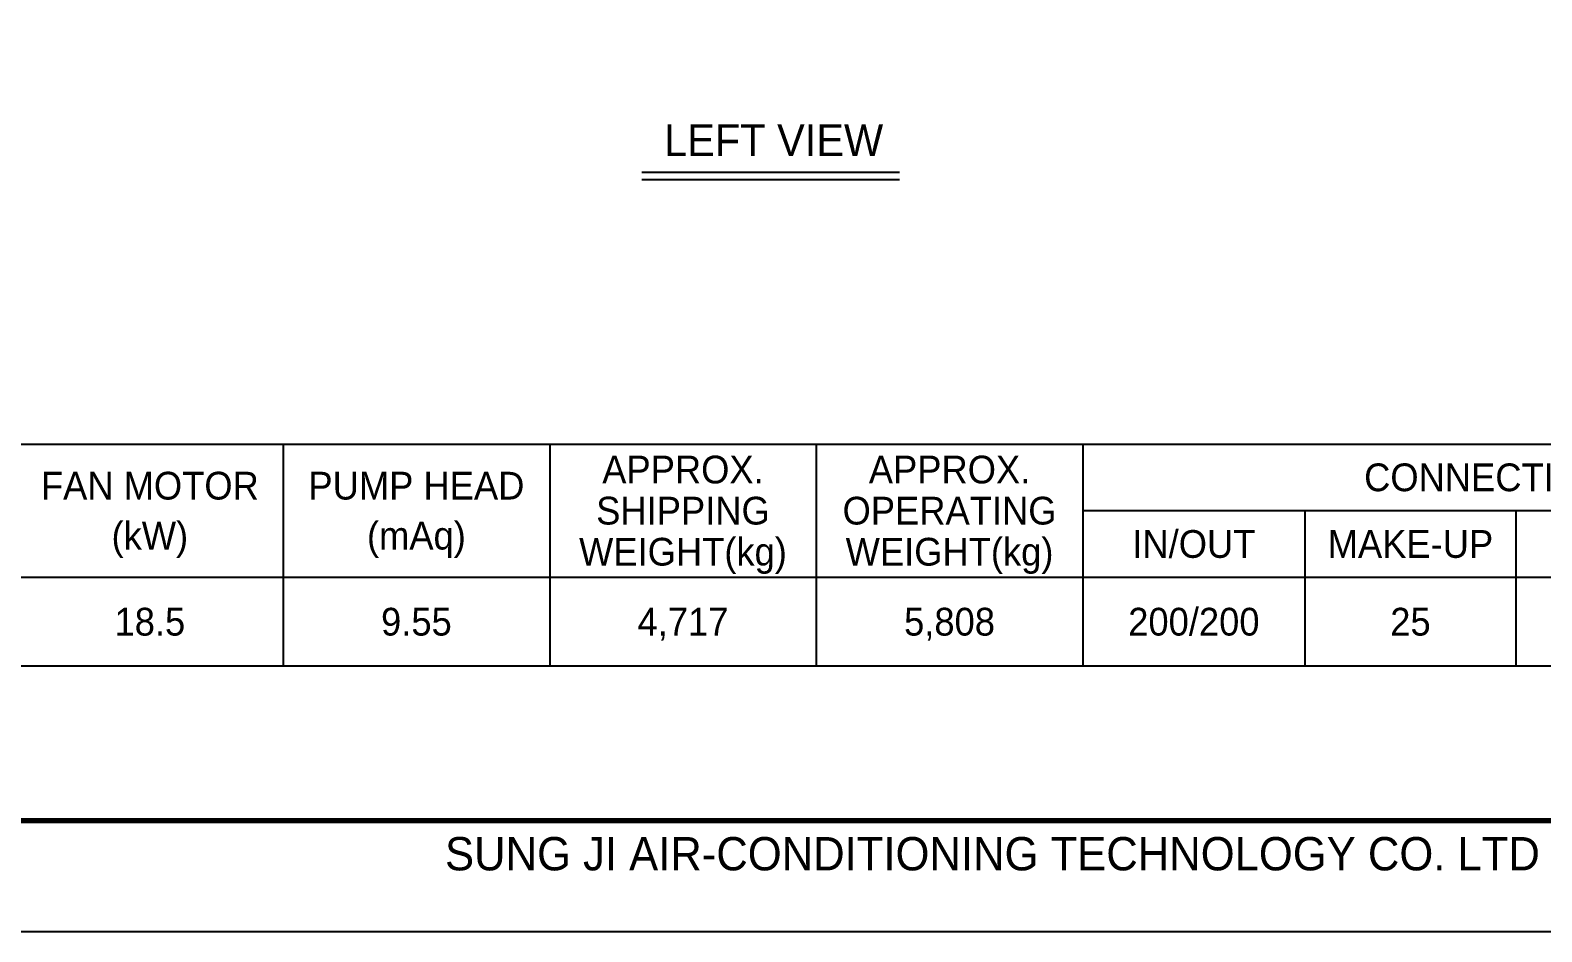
# Model space of a CAD drawing. Header units: millimetres. Extents: x -662982 to 31426, y -140792 to 22681.
# Drawn here: x 9870 to 19397, y 1886 to 7569 of the extents above; entities that cross this region are included whole.
import ezdxf
from ezdxf.enums import TextEntityAlignment as Align

# ---------------------------------------------------------------- set-up
doc = ezdxf.new("R2010")
doc.units = ezdxf.units.MM
for name, color, linetype in [('냉각탑_box', 1, 'Continuous'), ('냉각탑_form', 1, 'Continuous'), ('냉각탑_text', 3, 'Continuous')]:
    doc.layers.add(name, color=color, linetype=linetype)
doc.styles.add('돋움', font='Dotum.ttf')

msp = doc.modelspace()

# ---------------------------------------------------------------- linework, layer by layer
at = {"layer": 'Defpoints'}
msp.add_lwpolyline([(2019.2, 22681.2), (31426.4, 22681.2), (31426.4, 1886.1), (2019.2, 1886.1)], close=True, dxfattribs=at)
at = {"layer": '냉각탑_box'}
for p, q in [((13725.4, 6673.6), (15348.8, 6673.6)), ((13725.4, 6626.9), (15348.8, 6626.9)), ((11463.9, 4960.6), (11463.9, 3560.6)), ((13143.9, 4960.6), (13143.9, 3560.6)), ((14823.9, 4960.6), (14823.9, 3560.6)), ((16503.9, 4960.6), (16503.9, 3560.6)), ((16503.9, 4540.6), (21893.9, 4540.6)), ((17903.9, 4540.6), (17903.9, 3560.6)), ((19233.9, 4540.6), (19233.9, 3560.6)), ((6843.9, 4120.6), (21893.9, 4120.6))]:
    msp.add_line(p, q, dxfattribs=at)
msp.add_lwpolyline([(6843.9, 4960.6), (21893.9, 4960.6), (21893.9, 3560.6), (6843.9, 3560.6)], close=True, dxfattribs=at)
at = {"layer": '냉각탑_form', "const_width": 35}
msp.add_lwpolyline([(2719.4, 21981), (2719.4, 2586.2), (30726.2, 2586.2), (30726.2, 21981)], close=True, dxfattribs=at)

# ---------------------------------------------------------------- texts
at = {"layer": '냉각탑_form', "style": '돋움'}
msp.add_text('SUNG JI AIR-CONDITIONING TECHNOLOGY CO. LTD', height=210.051, dxfattribs=at).set_placement((12484.1, 2273.1))
at = {"layer": '냉각탑_text', "style": '돋움'}
for s, height, p in [('LEFT VIEW', 199.97, (14555.3, 6875.8)), ('APPROX.', 175, (13983.9, 4799.6)), ('APPROX.', 175, (15663.9, 4799.6)), ('FAN MOTOR', 175, (10623.9, 4698.1)), ('PUMP HEAD', 175, (12303.9, 4698.1)), ('CONNECTION(A)', 175, (19198.9, 4750.6)), ('SHIPPING', 175, (13983.9, 4540.6)), ('OPERATING', 175, (15663.9, 4540.6)), ('(kW)', 175, (10623.9, 4383.1)), ('(mAq)', 175, (12303.9, 4383.1)), ('IN/OUT', 175, (17203.9, 4330.6)), ('MAKE-UP', 175, (18568.9, 4330.6)), ('WEIGHT(kg)', 175, (13983.9, 4281.6)), ('WEIGHT(kg)', 175, (15663.9, 4281.6)), ('18.5', 175, (10623.9, 3840.6)), ('9.55', 175, (12303.9, 3840.6)), ('4,717', 175, (13983.9, 3840.6)), ('5,808', 175, (15663.9, 3840.6)), ('200/200', 175, (17203.9, 3840.6)), ('25', 175, (18568.9, 3840.6))]:
    msp.add_text(s, height=height, dxfattribs=at).set_placement(p, align=Align.MIDDLE_CENTER)

doc.saveas('drawing.dxf')
